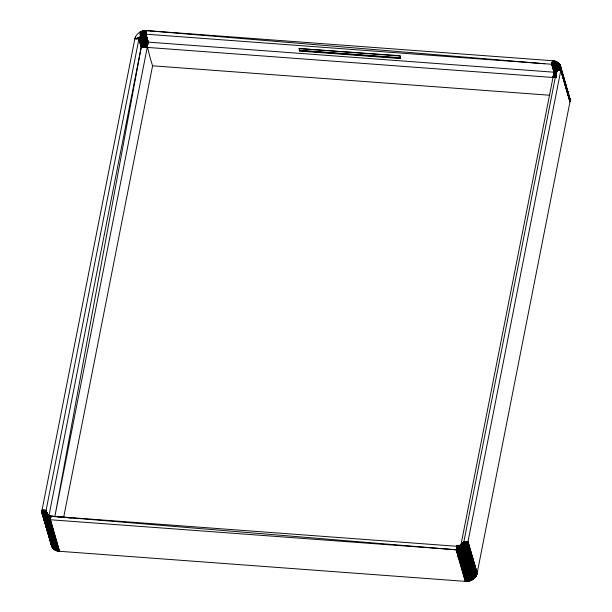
<?xml version="1.0" encoding="UTF-8"?>
<svg xmlns="http://www.w3.org/2000/svg" width="612" height="612" viewBox="0 0 612 612"><rect width="100%" height="100%" fill="white"/><g stroke="black" fill="none" stroke-linecap="round" stroke-linejoin="round"><path stroke-width="0.92" d="M457.547 549.851C462.236 549.668 467.002 546.447 467.973 541.689L560.806 70.349C561.954 65.407 557.425 60.871 552.636 60.718L146.536 30.615C141.441 30.271 135.933 33.591 134.862 38.778L42.037 510.117C40.866 515.128 45.525 519.68 50.375 519.756L457.547 549.851L466.711 581.385L457.73 549.844L457.562 546.141L457.371 549.859L466.535 581.392L457.547 549.851L457.562 546.141L461.479 544.527L463.934 541.391L467.973 541.689L477.1 573.375A10.358 8.797 -16.2 0 1 476.985 573.842C475.578 578.761 470.238 581.775 465.288 581.369L59.54 551.297C55.684 551.114 51.768 548.421 51.148 544.435M471.355 563.155L469.695 558.725L466.489 545.101L462.856 543.173L466.29 545.376L468.073 551.198M464.447 544.443L463.934 541.391L467.943 541.842L477.138 573.222L569.963 101.883L569.956 98.792L568.816 96.115M51.102 542.278L51.11 544.137M63.64 517.469L152.595 65.805C148.823 54.292 146.36 42.557 144.218 30.715L147.316 42.243L147.247 47.407L54.789 516.872L141.265 46.963L143.269 44.125L145.61 42.718L148.288 42.136L554.036 72.208L556.599 73.295L553.003 77.479L555.566 77.586M134.9 38.617L139.284 38.372L138.901 39.076L141.265 46.963L147.247 47.407L147.561 42.205L145.396 34.303L145.465 30.608L145.648 34.28L147.813 42.174L147.247 47.407L142.42 44.99L140.209 37.011L140.286 31.969L142.52 35.198L144.922 43.024L147.247 47.407L555.566 77.67M463.552 544.428L463.139 542.79L466.673 544.825L471.163 558.794L466.941 544.397L463.269 542.599L463.728 544.412M460.201 557.708L466.887 581.377L457.73 549.844L457.814 546.103L458.09 549.813L462.664 565.58M557.211 71.114L556.117 67.465L560.324 65.798L556.209 67.657L560.447 66.081L556.3 67.848L557.295 71.313L555.528 66.547L551.764 64.26L146.008 34.188L148.066 42.151L147.653 44.883L148.288 42.136L146.008 34.188L146.176 30.608M457.562 546.141L457.371 549.859L466.352 581.4L457.195 549.859L456.827 546.279L456.659 549.859L458.946 557.739C456.896 559.429 456.567 535.332 457.195 549.859L466.176 581.4L457.011 549.867L456.827 546.279L51.079 516.199C45.885 516.084 47.529 508.09 42.037 510.117M469.251 556.285L468.83 554.181M462.374 544.466L462.221 543.892L465.388 546.409L467.094 551.817L465.51 546.287L462.389 543.716L465.747 546.034L469.488 557.937M299.184 48.555L400.149 55.7L400.6 58.553L299.666 51.071L299.184 48.555L400.118 56.036L400.6 58.553M144.853 33.186L147.064 42.289L147.247 47.407L141.747 45.946L139.398 38.166L142.083 35.442L146.008 34.188L146.36 30.608M465.464 581.377L456.131 549.836L456.827 546.279L456.483 549.851L458.946 557.739M135.52 36.797L134.862 38.778L139.092 38.786L141.341 46.772L143.078 47.07M456.131 549.836L51.079 516.199L50.199 519.741L53.022 530.237L50.023 519.726L50.704 517.461L49.855 519.71L59.364 551.282L50.375 519.756L50.704 517.461L49.503 519.657L58.492 551.167L49.335 519.634L50.765 516.061L64.405 517.438M148.066 42.151L145.648 34.28L145.648 30.6L146.008 34.188L146.536 30.615M456.827 546.279L456.307 549.844L465.288 581.369M142.42 44.99L140.056 37.194L139.261 37.439L139.108 38.388L141.525 46.359L147.247 47.407L144.18 32.949M138.901 39.076L46.076 510.416L47.17 514.394M48.991 515.495L141.265 46.963L139.008 39L141.341 46.772M145.824 30.6L146.008 34.188L146.712 30.631L544.779 63.747M552.46 60.703L551.764 64.26L554.036 72.208L460.721 546.011M560.822 67.412L556.56 68.666L556.767 70.043L463.934 541.391L464.661 544.045M471.393 580.191L462.557 548.49L460.645 545.078L462.236 548.65L471.554 580.107M552.636 60.718L551.764 64.26L554.25 72.254L556.629 73.891L553.003 77.479L555.566 77.495M552.812 60.733L551.764 64.26L553.508 60.833L552.307 64.467L554.48 72.315L553.003 77.479L556.407 77.372M554.717 72.384L552.307 64.467L553.852 60.894L552.537 64.535L554.717 72.384L553.003 77.479L556.4 77.257M553.332 60.802L552.078 64.405L554.25 72.254L553.003 77.479L556.377 77.135M552.988 60.756L551.764 64.26L553.164 60.779M48.991 519.565L58.155 551.106L49.159 519.603L50.528 516L48.822 519.534L57.979 551.068L48.991 519.565L50.299 515.931L48.486 519.45L57.482 550.945L48.317 519.412L50.077 515.855L47.988 519.313L56.985 550.8L47.828 519.259L49.855 515.763L47.988 519.313L57.153 550.846L48.149 519.366L50.077 515.855L48.486 519.45L57.643 550.991L48.654 519.496L50.299 515.931M552.307 64.467L553.676 60.863M554.939 72.453L552.537 64.535L554.189 60.971L552.766 64.612L554.939 72.453L553.003 77.479L556.354 77.013M552.537 64.535L554.021 60.932M554.036 72.208L551.84 64.344L552.437 62.937M555.161 72.537L552.766 64.612L554.686 61.101L552.988 64.696L555.161 72.537L553.003 77.479L556.331 76.89M554.357 61.009L552.766 64.612L554.518 61.055M50.765 516.061L49.159 519.603L58.324 551.137L49.335 519.634L50.811 516.964M49.503 519.657L58.668 551.198L49.679 519.687L50.704 517.461M555.382 72.621L552.988 64.696L555.015 61.2L553.202 64.788L555.382 72.621L553.003 77.479L556.293 76.775M552.988 64.696L554.855 61.146M555.597 72.721L553.202 64.788L555.336 61.307L553.416 64.887L555.597 72.721L553.003 77.479L556.262 76.653M299.666 51.071L299.911 50.628M49.641 515.679L47.66 519.206L56.664 550.685L47.507 519.152L49.641 515.679L47.346 519.091L56.35 550.563L47.185 519.03L49.427 515.579L46.879 518.899L55.883 550.364L46.726 518.831L49.22 515.472L46.879 518.899L56.036 550.433L47.032 518.968L49.427 515.579L47.346 519.091L56.503 550.624L47.507 519.152M553.202 64.788L555.176 61.254M555.497 61.368L553.416 64.887L555.811 72.82L553.003 77.479L556.216 76.538M555.811 72.82L553.623 64.994L555.803 61.498L553.416 64.887L555.65 61.429M49.855 515.763L47.66 519.206L56.824 550.746L47.828 519.259M556.017 72.935L553.623 64.994L556.117 61.636L553.822 65.102L556.017 72.935L553.003 77.479L556.17 76.431M553.623 64.994L555.964 61.567M46.13 518.532L55.44 550.142L46.42 518.685L48.815 515.243L45.846 518.364L54.866 549.813L45.701 518.28L48.623 515.12L45.846 518.364L55.004 549.905L45.984 518.448L48.815 515.243L46.13 518.532L55.149 549.981L45.984 518.448M556.262 61.705L553.822 65.102L556.415 61.781L554.021 65.224L556.216 73.042L553.003 77.479L556.117 76.316M556.56 61.85L554.021 65.224L556.216 73.042M556.063 76.202L553.003 77.479L556.407 73.172L554.212 65.346L556.851 62.011L554.021 65.224L556.706 61.927M49.22 515.472L46.573 518.762L55.585 550.219L46.42 518.685M554.212 65.346L557.134 62.187L554.403 65.476L556.599 73.295L554.212 65.346L556.997 62.095M48.44 514.99L45.563 518.196L54.59 549.637L45.166 517.92L48.44 514.99L45.426 518.104L48.31 528.5L45.296 518.012L48.256 514.853L44.906 517.721L53.94 549.155L44.653 517.515L47.912 514.562L44.301 517.201L53.351 548.62L44.186 517.086L47.751 514.409L44.416 517.308M557.272 62.271L554.403 65.476L557.41 62.363L554.579 65.614L556.515 72.545L554.579 65.614L557.54 62.455M556.453 73.777L553.003 77.479L556.002 76.095M556.713 72.698L554.755 65.759L557.807 62.646L554.579 65.614L557.677 62.546M48.623 515.12L45.563 518.196L54.728 549.729L45.701 518.28M48.991 533.06L44.653 517.515L48.08 514.707L44.906 517.721L54.07 549.255L45.036 517.821L48.256 514.853M556.606 71.948L554.755 65.759L557.93 62.745M556.805 74.006L553.003 77.479L555.933 75.995M558.182 62.944L554.923 65.905L556.637 71.979M554.755 65.759L558.305 63.051L555.084 66.058L556.507 71.214L555.084 66.058L558.419 63.158M48.08 514.707L44.783 517.622L53.818 549.056M47.912 514.562L44.538 517.415L53.695 548.949M556.323 74.687L553.003 77.479L555.864 75.888M558.542 63.266L555.084 66.058L558.649 63.38L555.237 66.218L556.713 71.42M555.78 75.322L553.003 77.479L556.155 75.567M558.764 63.487L559.292 65.293L558.764 63.487L555.237 66.218L558.871 63.602L555.39 66.379L556.866 71.581M47.598 514.248L43.965 516.857L53.236 548.513L44.072 516.972L47.598 514.248L43.857 516.742L52.915 548.161L43.46 516.26L47.308 513.912L43.551 516.383L52.816 548.038M558.978 63.717L559.506 65.522L558.978 63.717L555.39 66.379L559.085 63.839L555.528 66.547L556.966 71.688M43.857 516.742L47.453 514.08L43.551 516.383M555.903 75.406L553.003 77.479L556.025 75.483M559.184 63.962L555.528 66.547L556.759 70.877M44.072 516.972L47.751 514.409M559.383 64.206L555.528 66.547L559.284 64.076L560.431 67.81L559.383 64.206L555.658 66.723L556.897 71.053M557.027 71.229L555.788 66.899L559.567 64.451L555.658 66.723L559.475 64.329L561.64 71.635M43.651 516.505L47.453 514.08L43.75 516.627L53.022 548.276L43.965 516.857M44.263 519.198L42.955 514.677L52.617 547.794L43.184 515.878L47.308 513.912M568.984 96.375L559.827 64.841L555.788 66.899L559.659 64.581L570.116 100.483M43.184 515.878L47.047 513.56L47.575 515.335M43.268 516.008L47.178 513.743M569.221 96.78L559.98 65.109L556.017 67.274L557.203 71.726L555.903 67.083L559.827 64.841M555.788 66.899L559.743 64.711M43.1 515.748L47.047 513.56L42.779 515.22L52.341 547.419L41.884 511.517L46.175 511.158L47.193 514.707L46.145 510.507M557.142 71.413L555.903 67.083L559.904 64.971L570.109 100.016M560.263 65.66L556.017 67.274L560.057 65.247M43.016 515.618L47.047 513.56M42.779 515.22L46.826 513.193L42.641 514.944L51.944 546.753M555.903 67.083L559.98 65.109M42.855 515.358L46.933 513.376M556.117 67.465L560.194 65.522L570.055 99.404M42.641 514.944L46.719 513.001L47.216 514.73M139.261 37.439L135.856 38.694L139.911 37.378L142.275 45.173L147.247 47.407L143.154 30.914M42.71 515.082L46.826 513.193M42.572 514.807L46.719 513.001L42.45 514.524L46.627 512.81L42.343 514.233L46.543 512.611L42.243 513.95L46.458 512.412L42.113 513.506L46.39 512.206L46.91 513.981M556.209 67.657L560.385 65.935M42.511 514.661L46.719 513.001M557.249 71.206L556.3 67.848L560.5 66.226M42.396 514.378L46.627 512.81M560.6 66.517L556.377 68.054L557.127 70.648L556.377 68.054L560.546 66.371L556.3 67.848M42.289 514.095L46.543 512.611M135.856 38.694L139.911 37.378L141.992 45.556L147.247 47.407L143.529 33.109M42.197 513.797L46.458 512.412L42.151 513.652M560.646 66.67L556.377 68.054L560.684 66.815L556.446 68.253L557.264 71.053M560.852 67.565L556.507 68.46L560.76 67.106L556.446 68.253L560.722 66.96L570.032 99.243M139.192 37.86L136.216 38.717L139.184 38.579L141.426 46.566L147.247 47.407L143.07 33.629M556.507 68.46L560.791 67.259M51.806 546.478L42.044 513.208L46.328 511.999L41.991 512.902L46.275 511.793L47.032 514.386L46.198 511.372L41.884 511.831L51.071 543.823M42.075 513.353L46.39 512.206L42.044 513.208M139.215 37.707L139.766 37.577L142.129 45.364L147.247 47.407L141.77 31.319L143.675 34.708L146.084 42.549M42.014 513.055L46.328 511.999M561.717 72.285L560.936 69.592L557.624 70.043L560.944 69.255L556.683 69.523L560.952 68.942L570.101 100.789M139.161 38.028L136.216 38.717L139.131 38.204M570.116 100.169L560.929 68.169L556.606 68.881L560.875 67.71M41.968 512.749L46.275 511.793L47.047 514.455M557.172 71.038L556.668 69.309L560.944 68.483L556.637 69.095L560.929 68.169M556.606 68.881L560.913 68.016M47.147 514.585L46.198 511.372L41.899 512.137L46.275 511.793L41.945 512.596M557.624 70.043L560.929 69.416M556.637 69.095L560.936 68.322M46.237 511.586L41.914 512.29L51.875 546.615M560.952 68.942L556.668 69.309L560.952 68.636M47.178 514.493L46.152 510.943L41.891 511.364L46.175 511.158L41.884 511.831L52.173 547.159M41.907 511.051L46.076 510.416L47.384 514.799M41.891 511.984L46.198 511.372M560.898 69.722L558.175 70.097L560.829 70.189L569.963 101.883M556.668 69.309L560.952 68.789M41.884 511.67L46.175 511.158M41.922 510.898L46.076 510.416L42.006 510.27M556.683 69.523L560.952 69.102M145.648 34.28L148.288 42.136M46.152 510.943L41.899 511.204L46.076 510.416L41.983 510.431M299.207 50.245L400.133 57.727M299.26 50.612L400.194 58.086M152.595 65.805L549.775 95.243M67.259 517.706L71.069 518.058M75.827 518.502L77.732 518.678M556.698 69.959L560.806 70.349L569.994 101.722M467.905 541.995L463.934 541.391L464.952 544.894M467.866 542.156L463.934 541.391L467.683 542.768L463.705 541.781L464.477 544.374M476.35 572.962L476.847 574.301L467.629 542.921L463.605 541.987L464.347 544.649M467.828 542.308L463.934 541.391L467.782 542.462L476.985 573.842M551.84 64.344L554.48 72.315M467.576 543.073L463.605 541.987L464.386 544.581M463.705 541.781L467.629 542.921M465.411 541.934L467.736 542.615L476.893 574.148M468.218 546.853L467.323 543.67L463.498 542.194L467.453 543.372L463.605 541.987L467.514 543.219L475.164 569.764L474.384 566.873M466.084 547.128L473.573 572.534L473.16 570.644M463.881 544.175L463.383 542.4L467.323 543.67M463.498 542.194L467.384 543.517L474.193 567.148M463.911 544.129L463.383 542.4L467.247 543.816L471.829 559.59L467.178 543.961L463.269 542.599L463.758 544.374M466.941 544.397L463.139 542.79L466.849 544.542L470.712 557.999L466.765 544.688L463.001 542.989L463.475 544.542M467.017 544.259L465.548 543.395L467.101 544.114L468.807 550.517L467.017 544.259L463.269 542.599L463.789 544.328M469.481 554.571L466.581 544.963L462.856 543.173L466.39 545.238L467.017 547.465L466.581 544.963L463.001 542.989M463.383 542.4L464.883 543.165M140.209 37.011L142.581 44.806L147.247 47.407L141.426 31.449L143.208 34.884L145.381 42.817M462.71 543.364L466.183 545.514L467.025 548.482L466.076 545.644L462.71 543.364L466.29 545.376M465.969 546.876L465.854 545.904L462.55 543.54L466.076 545.644M139.284 38.372L141.632 46.152L147.247 47.407L144.7 43.146L142.298 35.32L140.286 31.969L140.37 36.835L142.741 44.63L147.247 47.407L141.097 31.587L142.971 34.983L145.151 42.916M465.854 545.904L462.389 543.716L465.633 546.164M462.55 543.54L465.969 545.774L466.497 547.128M140.538 36.659L142.91 44.454L147.247 47.407L144.478 43.268L142.083 35.442L140.286 31.969L140.538 36.659L142.741 44.63M465.51 546.287L462.221 543.892L465.265 546.531L465.831 548.474M465.265 546.531L462.152 544.267M466.772 553.477L465.013 546.776L461.861 544.221L464.623 547.12L473.78 578.654L464.485 547.227L461.67 544.382L464.347 547.342L473.65 578.768L464.485 547.227M140.286 31.969L143.652 43.819L147.247 47.407L143.851 43.666L140.286 31.969L143.46 43.965L147.247 47.407L144.057 43.529L140.286 31.969L140.706 36.491L143.086 44.286L147.247 47.407L144.264 43.398L140.286 31.969L140.89 36.322L143.269 44.125L147.247 47.407L141.862 45.747L139.513 37.967M464.883 546.891L461.861 544.221L464.753 547.006M465.013 546.776L462.037 544.06L465.143 546.654L465.388 547.533M461.67 544.382L464.623 547.12M461.479 544.527L464.21 547.449L473.367 578.983L464.064 547.549L461.479 544.527L464.347 547.342M463.927 547.656L473.084 579.189L463.781 547.755L461.28 544.68L464.064 547.549L473.229 579.09L463.927 547.656L461.28 544.68L463.628 547.855L472.648 579.487M461.073 544.818L463.483 547.954L472.495 579.587L463.33 548.046L461.073 544.818L463.628 547.855M460.859 544.955L463.33 548.046L472.342 579.679L463.177 548.145L461.708 546.271L463.024 548.237L472.189 579.771L463.177 548.145M461.547 546.944L462.71 548.406L471.875 579.947L462.871 548.321L461.662 546.455L463.024 548.237L472.036 579.855L462.871 548.321M475.348 577.047L472.28 565.641L476.098 575.938M461.479 547.22L460.209 545.323L461.746 548.88L470.903 580.413L462.236 548.65M140.446 31.885L142.52 35.198L144.7 43.146M469.259 556.637L475.019 577.445M140.768 31.732L142.741 35.083L144.922 43.024M142.52 35.198L140.928 31.656M469.044 556.997L468.8 556.545L471.5 564.784M470.161 558.894L471.515 562.68L469.633 555.176M459.979 545.43L461.578 548.949L463.659 556.912L459.979 545.43L461.746 548.88L470.406 580.62L461.241 549.079L459.75 545.529L470.23 580.681L461.241 549.079L470.735 580.482M141.265 31.518L142.971 34.983M465.793 548.375L465.418 547.602L474.552 577.95M459.75 545.529L461.41 549.018M466.612 548.237L466.52 547.189L467.851 550.915M467.905 553.967L468.616 556.155M141.594 31.38L143.208 34.884M468.999 555.382L469.259 555.964M468.364 552.016L471.179 562.237M146.574 42.404L142.627 31.044L145.847 42.626M467.216 552.131L467.652 553.149M141.938 31.258L142.565 32.727L142.106 31.197M468.83 554.686L467.147 549.392M460.905 549.201L459.513 545.629L469.549 580.903L459.513 545.629L461.073 549.14L469.894 580.796L460.729 549.262M473.52 565.366L471.424 559.674M475.799 571.486L476.679 574.76M472.036 564.991L471.638 563.912L475.241 577.177M474.575 575.77L475.134 577.307M459.283 545.72L464.707 565.213L458.801 545.873L459.329 549.63L468.318 581.201L458.801 549.721L458.312 546.003L461.976 560.217L458.556 545.942L468.494 581.163L458.801 545.873L469.022 581.048L459.038 545.805L459.864 549.507M142.451 31.097L143.675 34.708L142.282 31.143L142.894 33.316M472.984 567.041L472.097 564.501M471.737 567.186L473.359 572.335M147.064 42.289L143.506 30.837L144.164 34.547L142.803 30.998M459.038 545.805L460.209 549.415M471.852 571.554L474.048 578.424L471.294 569.527M459.513 549.591L461.976 557.433M457.73 549.844L459.704 556.14L457.906 549.828L457.814 546.103M467.071 581.362L463.651 568.724L467.606 581.308L458.625 549.752L458.059 546.057L458.09 549.813M470.1 554.717L476.411 575.356L473.558 564.937M147.561 42.205L145.151 34.341L145.113 30.623L145.396 34.303L147.813 42.174M144.899 34.379L147.316 42.243M144.409 34.486L146.819 42.343M143.919 34.624L146.329 42.473M469.679 551.404L473.604 564.295M473.581 569.848L475.646 576.642M141.525 46.359L139.635 37.768L141.992 45.556M139.108 38.908L141.426 46.566M47.162 514.095L46.145 510.722L47.162 514.279M463.758 543.058L464.279 544.787M474.323 567.561L476.549 575.058M475.746 576.504L473.558 569.083M474.208 574.714L473.703 572.977M557.838 70.281L557.303 68.475L557.792 70.265M557.142 68.422L557.677 70.227M472.487 557.762L477.1 573.375L467.943 541.842M475.838 576.359L475.47 574.232L476.014 576.076M472.472 569.841L474.79 577.697M474.675 577.82L466.528 550.303L468.081 556.094M463.483 547.954L472.938 579.296M466.573 564.532L471.072 580.344M464.707 565.213L460.033 549.469L464.263 565.32M559.269 68.689L559.796 70.495L559.238 68.666M559.666 70.403L559.131 68.598L559.628 70.38M558.993 68.506L559.529 70.311L558.97 68.49M558.855 68.422L559.383 70.227M558.312 70.464L557.624 68.59L558.113 70.38M557.463 68.529L557.999 70.334M560.913 69.569L570.063 101.255L560.86 69.485M559.475 64.329L570.093 100.949M558.825 68.406L559.353 70.204M557.899 68.705L558.427 70.51M557.746 68.643L558.266 70.441M557.433 68.521L557.953 70.319M557.111 68.406L557.631 70.212M467.736 542.615L476.847 574.301M476.335 575.502L474.048 567.615L476.258 575.647M473.428 572.495L474.904 577.567M464.592 544.099L463.835 541.467L464.569 544.167M474.308 578.187L469.649 561.893L474.178 578.309M460.385 549.369L469.549 580.903M467.606 581.308L458.442 549.775L458.059 546.057L458.266 549.798L461.081 560.324M299.214 48.218L299.681 49.824M139.658 37.737L140.446 40.438M140.179 40.667L139.391 37.967L140.148 40.69M139.261 38.074L140.049 40.782M138.618 37.539L139.666 41.142M50.375 519.756L59.54 551.297M49.679 519.687L58.836 551.221L49.855 519.71M48.654 519.496L57.811 551.029L48.822 519.534M48.149 519.366L57.314 550.899L48.317 519.412M47.032 518.968L56.197 550.502L47.185 519.03M45.036 517.821L54.193 549.354L45.166 517.92M44.301 517.201L53.581 548.842M559.659 64.581L568.556 95.22M562.16 73.425L562.933 76.118M563.361 77.793L564.754 82.398M565.174 84.074L568.38 94.967M566.375 88.434L567.156 91.127M44.814 520.697L45.594 523.413M50.299 539.715L51.087 542.431M44.798 520.858L45.571 523.727M48.447 533.687L49.756 538.216M50.283 539.868L51.056 542.745M42.151 512.267L44.248 519.512M44.775 521.164L45.556 524.04M46.604 527.506L51.048 543.051M41.884 511.517L51.048 543.364M46.726 518.831L55.738 550.295L46.573 518.762L49.014 515.358L46.275 518.609L55.294 550.066M54.46 549.545L51.454 539.073L54.323 549.454M472.028 559.139L474.101 566.406M462.71 548.406L471.714 580.031L462.397 548.574L466.895 564.379M467.576 574.637L469.373 580.956M468.846 581.086L465.854 570.56L468.67 581.125M468.142 581.232L465.143 570.705L467.958 581.262M458.801 549.721L467.782 581.285L458.625 549.752L458.312 546.003M465.633 575.02L467.43 581.331M463.651 568.724L467.247 581.346M457.011 549.867L465.824 581.392M139.643 37.753L140.416 40.468M138.985 37.187L140.018 40.805M138.603 37.546L139.375 40.262M59.188 551.259L56.197 540.756L59.012 551.244M467.178 543.961L471.676 559.881M464.462 559.529L470.406 580.62M50.521 538.315L53.458 548.735M470.896 552.766L472.387 558.152M466.26 570.461L469.197 581.002M140.37 36.835L142.581 44.806M140.056 37.194L142.275 45.173M141.663 35.718L143.851 43.666M141.464 35.856L143.652 43.819M141.265 36.009L143.46 43.965M141.074 36.162L143.269 44.125M140.89 36.322L142.91 44.454M466.673 544.825L469.182 553.998L466.765 544.688M143.438 34.792L145.61 42.718M142.298 35.32L144.478 43.268M142.083 35.442L144.264 43.398M141.869 35.58L144.057 43.529M467.981 557.356L469.917 564.455M472.923 567.362L475.447 576.909M466.581 544.963L468.601 552.559M468.486 572.58L470.574 580.551M468.287 554.793L466.918 549.041M469.526 557.081L470.988 563.162M475.845 571.616L476.618 574.905M475.47 574.232L475.929 576.221M143.33 30.868L144.164 34.547M467.53 550.226L467.897 551.94M143.682 30.799L144.654 34.433L144.042 30.738M465.969 545.774L466.329 547.641M467.201 548.926L467.377 549.905M467.446 549.262L467.553 549.836M144.394 30.692L144.608 32.222L144.57 30.669M458.556 545.942L458.977 549.698M144.929 30.631L145.151 34.341L144.753 30.654L144.769 32.841M145.289 30.608L145.396 34.303M146 30.6L146.008 34.188M560.883 69.875L558.175 70.097L560.86 70.036L570.017 101.569L560.883 69.875M46.076 510.416L41.937 510.737L42.465 512.542L41.96 510.584L46.076 510.416M462.068 548.735L460.209 545.323L461.907 548.803L465.128 559.238L462.068 548.735M140.309 40.553L139.528 37.852L140.278 40.576M139.918 40.897L138.87 37.294L139.888 40.928M139.788 41.019L138.74 37.416L139.758 41.042"/></g></svg>
